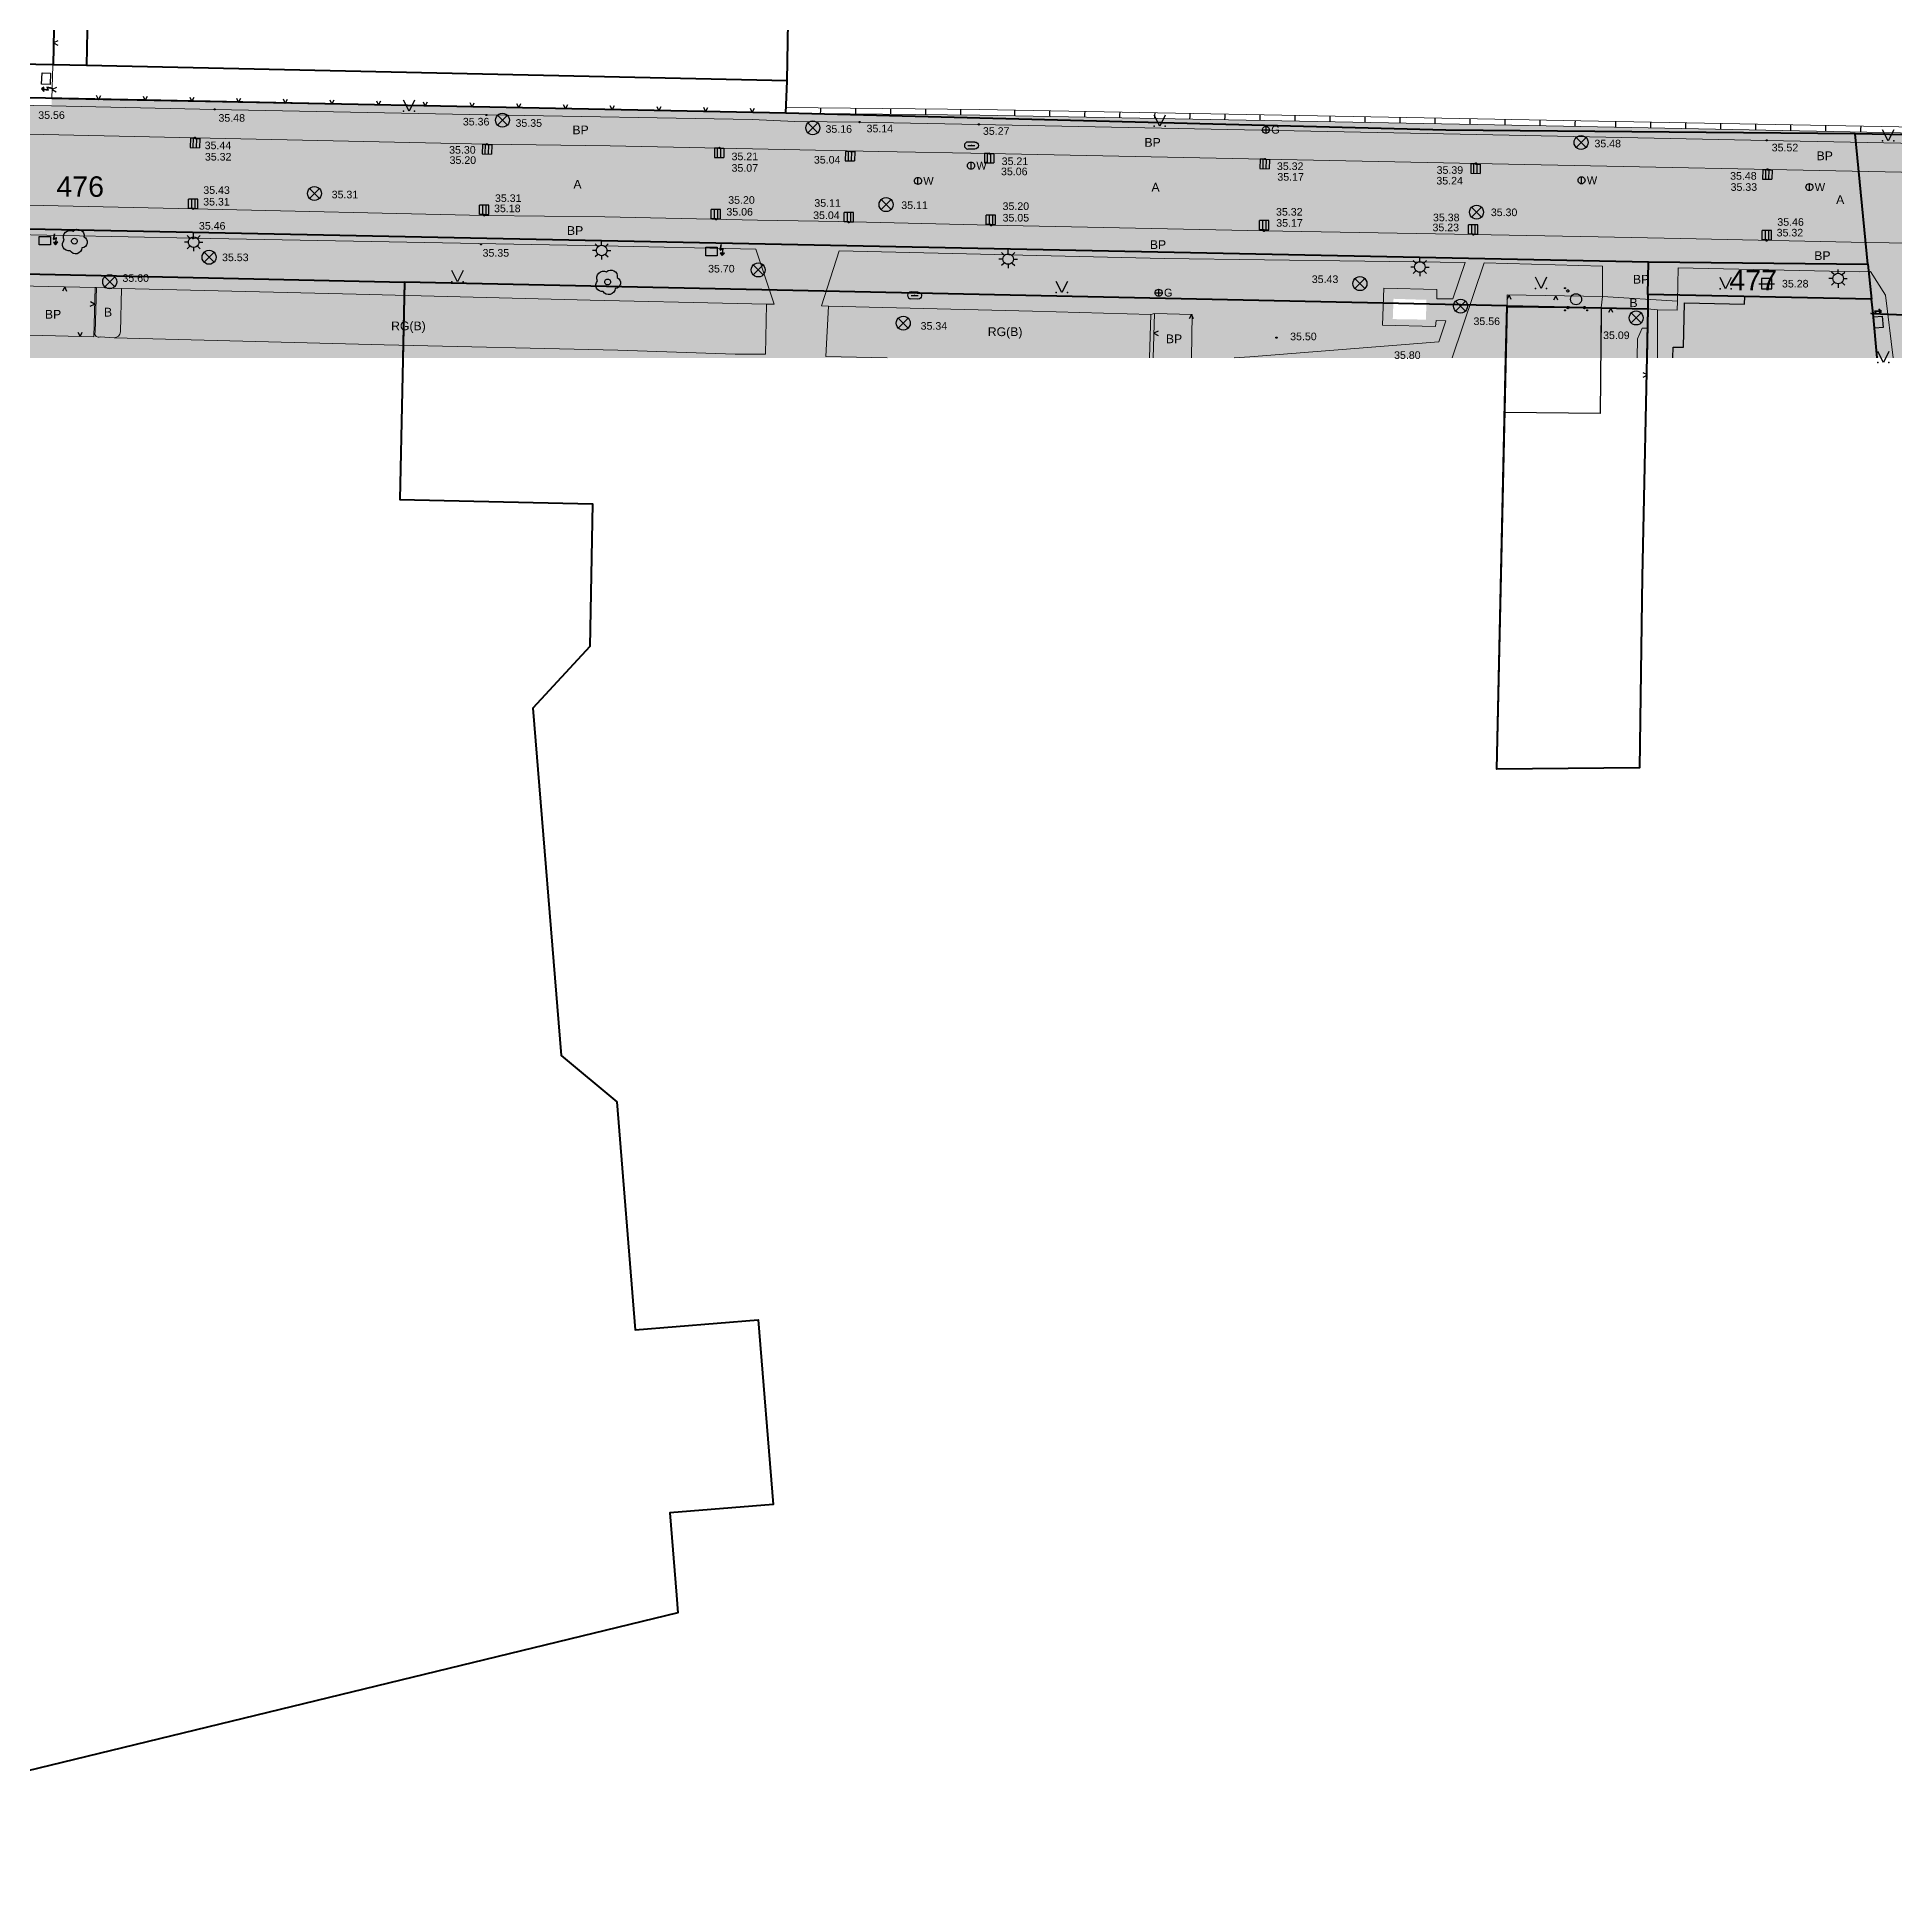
# Model space of a CAD drawing. Header units: metres. Extents: x 363857 to 365179, y 5807840 to 5809004.
# Drawn here: x 364068.1 to 364227.2, y 5807870.2 to 5808027.5 of the extents above; entities that cross this region are included whole.
import ezdxf

# ---------------------------------------------------------------- set-up
doc = ezdxf.new("R2010")
doc.units = ezdxf.units.M
doc.header["$LTSCALE"] = 0.5
doc.linetypes.add('LF11.26', pattern=[0])
doc.linetypes.add('LF11.35', pattern=[0])
doc.layers.get('0').update_dxf_attribs({"color": 1, "linetype": 'CONTINUOUS'})
for name, color, linetype in [('Flurstücksgrenze', 5, 'CONTINUOUS'), ('Stk.Abwasserentsorgung', 1, 'CONTINUOUS'), ('Stk.Befestigungsarten', 1, 'CONTINUOUS'), ('Stk.Beleuchtung', 1, 'CONTINUOUS'), ('Stk.Bordsteine', 1, 'CONTINUOUS'), ('Stk.Bäume', 1, 'CONTINUOUS'), ('Stk.Einfriedungen', 1, 'CONTINUOUS'), ('Stk.Gasversorgung', 1, 'CONTINUOUS'), ('Stk.Gebäude', 202, 'CONTINUOUS'), ('Stk.Geländehöhen', 1, 'CONTINUOUS'), ('Stk.Grünflächen', 1, 'CONTINUOUS'), ('Stk.Stromversorgung', 1, 'CONTINUOUS'), ('Stk.Topografie allgemein', 1, 'CONTINUOUS'), ('Stk.Ver- und Entsorgungsanlagen allgemein', 1, 'CONTINUOUS'), ('Stk.Wasserversorgung', 1, 'CONTINUOUS')]:
    doc.layers.add(name, color=color, linetype=linetype)
doc.styles.add('Arial', font='Arial.ttf')
doc.styles.add('TA  11.0401.0000', font='Arial.ttf')

# ---------------------------------------------------------------- blocks, each defined once
blk = doc.blocks.new('S11..378')
at = {"color": 0, "lineweight": -2}
blk.add_lwpolyline([(-0.025, 0.05), (0, 0), (0.025, 0.05)], dxfattribs=at)
blk = doc.blocks.new('S11..221', base_point=(0, -0.5))
at = {"color": 0, "lineweight": -2}
blk.add_lwpolyline([(0, -0.5), (0, 0), (0, 0.5)], dxfattribs=at)
blk = doc.blocks.new('S11..147', base_point=(0, 0.3))
at = {"color": 0, "lineweight": -2}
for points in [[(-0.0957, 0.3975, -0.5773503), (-0.1043, 0.3975, -0.5773503), (-0.1, 0.405, -0.5773503)], [(-0.0663, 0.37, -0.5773503), (-0.0837, 0.37, -0.5773503), (-0.075, 0.385, -0.5773503)], [(0.0433, 0.275, -0.5773503), (-0.0433, 0.275, -0.5773503), (0, 0.35, -0.5773503)], [(-0.0957, 0.1975, -0.5773503), (-0.1043, 0.1975, -0.5773503), (-0.1, 0.205, -0.5773503)], [(-0.0663, 0.22, -0.5773503), (-0.0837, 0.22, -0.5773503), (-0.075, 0.235, -0.5773503)], [(0.0837, 0.22, -0.5773503), (0.0663, 0.22, -0.5773503), (0.075, 0.235, -0.5773503)], [(0.1043, 0.1975, -0.5773503), (0.0957, 0.1975, -0.5773503), (0.1, 0.205, -0.5773503)]]:
    blk.add_lwpolyline(points, format="xyb", close=True, dxfattribs=at)
blk = doc.blocks.new('S11..146', base_point=(0, 0.25))
at = {"color": 0, "lineweight": -2}
blk.add_lwpolyline([(0.05, 0.35), (0, 0.25), (-0.05, 0.35)], dxfattribs=at)
for p in [(-0.05, 0.25), (0.05, 0.25)]:
    blk.add_point(p, dxfattribs=at)
blk = doc.blocks.new('S11..35')
at = {"color": 0, "lineweight": -2}
blk.add_lwpolyline([(-0.375, 0), (0, 0), (0.375, 0)], dxfattribs=at)
blk.add_lwpolyline([(0.25, 0.25), (-0.25, 0.25), (-0.25, -0.25), (0.25, -0.25)], close=True, dxfattribs=at)
blk = doc.blocks.new('S11..321', base_point=(0, -0.05))
at = {"color": 0, "lineweight": -2}
for points in [[(0, -0.05), (-0.05, -0.05), (-0.05, 0.05)], [(0.05, 0.05), (-0.05, 0.05)], [(-0.0175, 0.05), (-0.0175, -0.05)], [(0, -0.05), (0.05, -0.05), (0.05, 0.05)], [(0.0175, 0.05), (0.0175, -0.05)]]:
    blk.add_lwpolyline(points, dxfattribs=at)
blk = doc.blocks.new('Geländehöhe')
at = {"color": 0, "lineweight": -2}
for points in [[(0.0087, -0.005, -0.5773503), (-0.0087, -0.005, -0.5773503), (0, 0.01, -0.5773503)], [(0.0043, -0.0025, -0.5773503), (-0.0043, -0.0025, -0.5773503), (0, 0.005, -0.5773503)]]:
    blk.add_lwpolyline(points, format="xyb", close=True, dxfattribs=at)
blk = doc.blocks.new('Wasserschieber')
at = {"color": 0, "lineweight": -2}
blk.add_lwpolyline([(0.0346, -0.02, -0.5773503), (-0.0346, -0.02, -0.5773503), (0, 0.04, -0.5773503)], format="xyb", close=True, dxfattribs=at)
blk.add_lwpolyline([(0, -0.04), (0, 0.04)], dxfattribs=at)
at = {"color": 0, "lineweight": -2, "insert": (0.0605, -0.0445), "char_height": 0.09, "attachment_point": 7, "line_spacing_factor": 0.84, "style": 'Arial'}
blk.add_mtext('W', dxfattribs=at)
blk = doc.blocks.new('S11..36')
at = {"color": 0, "lineweight": -2}
blk.add_lwpolyline([(0.065, -0.0375, -0.5773503), (-0.065, -0.0375, -0.5773503), (0, 0.075, -0.5773503)], format="xyb", close=True, dxfattribs=at)
for points in [[(-0.05, 0.05), (0, 0), (-0.05, -0.05)], [(0.05, -0.05), (0, 0), (0.05, 0.05)]]:
    blk.add_lwpolyline(points, dxfattribs=at)
blk = doc.blocks.new('Gasschieber')
at = {"color": 0, "lineweight": -2}
blk.add_lwpolyline([(0.0346, -0.02, -0.5773503), (-0.0346, -0.02, -0.5773503), (0, 0.04, -0.5773503)], format="xyb", close=True, dxfattribs=at)
for points in [[(-0.04, 0), (0.04, 0)], [(0, 0.04), (0, -0.04)]]:
    blk.add_lwpolyline(points, dxfattribs=at)
at = {"color": 0, "lineweight": -2, "insert": (0.0605, -0.0445), "char_height": 0.09, "attachment_point": 7, "line_spacing_factor": 0.84, "style": 'Arial'}
blk.add_mtext('G', dxfattribs=at)
blk = doc.blocks.new('S11..151')
at = {"color": 0, "lineweight": -2}
for points in [[(0.25, 0.25), (-0.25, 0.25, 1), (-0.25, -0.25)], [(0.25, 0.25, -1), (0.25, -0.25), (-0.25, -0.25)]]:
    blk.add_lwpolyline(points, format="xyb", dxfattribs=at)
blk.add_lwpolyline([(-0.25, 0), (0.25, 0)], dxfattribs=at)
blk.add_point((0, 0), dxfattribs=at)
blk = doc.blocks.new('S11..124')
at = {"color": 0, "lineweight": -2}
for points in [[(-0.1, 0), (-0.175, 0)], [(-0.075, 0.075), (-0.125, 0.125)], [(0, 0.1), (0, 0.175)], [(0.075, 0.075), (0.125, 0.125)], [(0.1, 0), (0.175, 0)], [(-0.075, -0.075), (-0.125, -0.125)], [(0, -0.1), (0, -0.175)], [(0.075, -0.075), (0.125, -0.125)]]:
    blk.add_lwpolyline(points, dxfattribs=at)
blk.add_lwpolyline([(0.0866, -0.05, -0.5773503), (-0.0866, -0.05, -0.5773503), (0, 0.1, -0.5773503)], format="xyb", close=True, dxfattribs=at)
blk = doc.blocks.new('Schaltschrank mit Blitz')
at = {"lineweight": -2}
blk.add_hatch(color=0, dxfattribs=at).paths.add_polyline_path([(0.3387, -0.045), (0.2746, -0.1092), (0.2292, -0.0454), (0.2809, -0.0446), (0.2999, 0.064), (0.2234, 0.0322), (0.2487, 0.1804), (0.2546, 0.1802), (0.2297, 0.0388), (0.2999, 0.0713), (0.3064, 0.0709), (0.2876, -0.0448)], flags=0)
at = {"color": 0, "lineweight": -2}
for points in [[(-0.15, 0.1125), (0.15, 0.1125), (0.15, -0.1125), (-0.15, -0.1125)], [(0.2546, 0.1802), (0.2487, 0.1804), (0.2234, 0.0322), (0.2999, 0.064), (0.2809, -0.0446), (0.2292, -0.0454), (0.2746, -0.1092), (0.3387, -0.045), (0.2876, -0.0448), (0.3064, 0.0709), (0.2999, 0.0713), (0.2297, 0.0388)]]:
    blk.add_lwpolyline(points, close=True, dxfattribs=at)
blk = doc.blocks.new('S11..60')
at = {"color": 0, "lineweight": -2}
for points in [[(0.165, 0.075, -0.7675055), (0.13, -0.115, -0.7475991), (-0.075, -0.165, -0.7388858), (-0.175, 0.02, -0.7315501), (-0.02, 0.175, -0.7388858)], [(0.0433, -0.025, -0.5773503), (-0.0433, -0.025, -0.5773503), (0, 0.05, -0.5773503)]]:
    blk.add_lwpolyline(points, format="xyb", close=True, dxfattribs=at)

msp = doc.modelspace()

# ---------------------------------------------------------------- hatches: boundary and pattern name
at = {"layer": 'Stk.Befestigungsarten', "lineweight": 18, "true_color": 0xcdcfbc}
for points in [[(364018.8283, 5808022.0597), (364053.9218, 5808021.9025), (364069.3241, 5808021.5726), (364083.2902, 5808021.2735), (364081.5951, 5808018.8383), (364018.587, 5808020.1765), (364010.5979, 5808020.3307), (364010.6335, 5808022.1766)], [(364140.1629, 5808017.6595), (364117.1502, 5808018.1596), (364106.6062, 5808018.2952), (364081.5951, 5808018.8383), (364083.2902, 5808021.2735), (364106.5701, 5808020.7993), (364129.3172, 5808020.4112), (364132.9768, 5808020.2252), (364138.5227, 5808020.1861)], [(364173.2303, 5808017.026), (364149.631, 5808017.4945), (364140.1629, 5808017.6595), (364138.5227, 5808020.1861), (364148.7337, 5808019.9833), (364191.3861, 5808019.1214), (364191.2987, 5808016.6421)], [(364249.6636, 5808017.9282), (364249.5946, 5808015.4465), (364191.2987, 5808016.6421), (364191.3861, 5808019.1214), (364216.2084, 5808018.6198), (364233.3054, 5808018.2662)], [(364081.45, 5808012.7646), (364081.4431, 5808010.2383), (364025.7133, 5808011.4454, -0.13375556), (364032.8165, 5808013.806), (364034.1981, 5808013.7773)], [(364131.2167, 5808004.595), (364129.6346, 5808009.3124), (364116.5467, 5808009.6013), (364081.4431, 5808010.2383), (364081.45, 5808012.7646), (364106.3828, 5808012.1907), (364116.7, 5808012.0875), (364129.7764, 5808011.7798), (364136.7557, 5808011.6821), (364136.7857, 5808009.1607), (364135.2741, 5808004.4466)], [(364190.3943, 5808008.161), (364164.6053, 5808008.5191), (364136.7857, 5808009.1607), (364136.7557, 5808011.6821), (364149.7906, 5808011.3611), (364173.1441, 5808010.8748), (364191.0839, 5808010.5522), (364191.9976, 5808008.1434)], [(364232.7837, 5808007.2988), (364231.4241, 5808003.9592), (364230.8576, 5808000), (364227.0415, 5808000), (364226.3896, 5808005.3699), (364225.0829, 5808007.3954), (364224.195, 5808007.3632), (364208.6149, 5808007.7105), (364202.135, 5808007.8587), (364191.9976, 5808008.1434), (364191.0839, 5808010.5522), (364201.7617, 5808010.361), (364208.8163, 5808010.2202), (364224.7886, 5808009.8903), (364233.7929, 5808009.7156), (364249.4307, 5808009.3775), (364248.1102, 5808006.8907), (364248.6438, 5808004.4901), (364248.3344, 5808004.485), (364246.2645, 5808004.2277), (364245.9585, 5808004.1854), (364245.8785, 5808006.9313), (364240.2824, 5808007.0115), (364234.2223, 5808007.1961)], [(364202.135, 5808007.8587), (364208.6149, 5808007.7105), (364208.56, 5808004.858), (364202.1421, 5808005.2599)], [(364061.1466, 5808001.8775), (364063.6512, 5808001.8786), (364066.2068, 5808001.8535), (364066.2433, 5808006.1275), (364066.4656, 5808006.1573), (364066.3741, 5808001.9797), (364072.9444, 5808001.793), (364073.051, 5808006.021), (364073.1835, 5808006.017), (364073.0584, 5808002.2005, 0.69127195), (364073.4975, 5808001.788), (364074.6981, 5808001.7112), (364097.8136, 5808001.1148), (364117.8329, 5808000.656), (364127.8783, 5808000.323), (364130.4703, 5808000.3084), (364130.5421, 5808004.6058), (364131.2167, 5808004.595), (364135.2741, 5808004.4466), (364135.853, 5808004.4322), (364135.641, 5808000.1058), (364140.8927, 5808000), (364012.0456, 5808000), (364011.8256, 5808001.1883), (364014.3609, 5808001.2061), (364014.8096, 5808002.6383), (364021.7643, 5808004.2358), (364026.0842, 5808002.8207), (364028.5379, 5808002.6338), (364046.0925, 5808002.2673)], [(364066.4656, 5808006.1573), (364073.051, 5808006.021), (364072.9444, 5808001.793), (364066.3741, 5808001.9797)], [(364074.6981, 5808001.7112, 0.36774632), (364075.2398, 5808002.225), (364075.3216, 5808005.9528), (364095.4198, 5808005.4417), (364115.4447, 5808004.9496), (364128.0339, 5808004.6461), (364130.5421, 5808004.6058), (364130.4703, 5808000.3084), (364127.8783, 5808000.323), (364117.8329, 5808000.656), (364097.8136, 5808001.1148)], [(364153.3195, 5808003.9977), (364163.4777, 5808003.706), (364163.3562, 5808000), (364140.8927, 5808000), (364135.641, 5808000.1058), (364135.853, 5808004.4322)], [(364163.7712, 5808003.7849), (364167.0012, 5808003.7129), (364166.945, 5808000), (364163.6592, 5808000)], [(364202.04, 5808004.274), (364206.0006, 5808004.2097), (364205.999, 5808002.5417), (364205.5321, 5808002.5422), (364205.1372, 5808001.633), (364205.0994, 5808000), (364198.093, 5808000)]]:
    msp.add_hatch(color=9, dxfattribs=at).paths.add_polyline_path(points, flags=0)
at = {"layer": 'Stk.Befestigungsarten', "lineweight": 18}
for points in [[(364081.45, 5808012.7646), (364034.1981, 5808013.7773), (364032.8165, 5808013.806), (364010.4809, 5808014.2702), (364010.5979, 5808020.3307), (364018.587, 5808020.1765), (364081.5951, 5808018.8383)], [(364140.1629, 5808017.6595), (364136.7557, 5808011.6821), (364129.7764, 5808011.7798), (364116.7, 5808012.0875), (364106.3828, 5808012.1907), (364081.45, 5808012.7646), (364081.5951, 5808018.8383), (364106.6062, 5808018.2952), (364117.1502, 5808018.1596)], [(364149.631, 5808017.4945), (364173.2303, 5808017.026), (364191.2987, 5808016.6421), (364191.0839, 5808010.5522), (364173.1441, 5808010.8748), (364149.7906, 5808011.3611), (364136.7557, 5808011.6821), (364140.1629, 5808017.6595)], [(364224.7886, 5808009.8903), (364208.8163, 5808010.2202), (364201.7617, 5808010.361), (364191.0839, 5808010.5522), (364191.2987, 5808016.6421), (364249.5946, 5808015.4465), (364249.4307, 5808009.3775), (364233.7929, 5808009.7156)]]:
    msp.add_hatch(color=9, dxfattribs=at).paths.add_polyline_path(points, flags=0)
at = {"layer": 'Stk.Befestigungsarten', "lineweight": 18, "true_color": 0xcdcfbc}
h = msp.add_hatch(color=9, dxfattribs=at)
h.paths.add_polyline_path([(364163.3562, 5808000), (364163.4777, 5808003.706), (364163.7712, 5808003.7849), (364163.6592, 5808000)], flags=0)
h.paths.add_polyline_path([(364170.6038, 5808000), (364171.9314, 5808000.0812), (364188.1369, 5808001.3696), (364188.715, 5808003.1697), (364187.8923, 5808003.1898), (364187.84, 5808002.6757), (364183.2947, 5808002.7863), (364183.4184, 5808005.9561), (364187.9569, 5808005.8507), (364187.9602, 5808005.0631), (364189.3282, 5808005.0434), (364190.3943, 5808008.161), (364191.9976, 5808008.1434), (364189.2692, 5808000)], flags=0)
h.paths.add_polyline_path([(364184.2486, 5808005.0571), (364184.1844, 5808003.3187), (364187.0302, 5808003.2726), (364187.0617, 5808004.9683)], flags=0)
at = {"layer": 'Stk.Befestigungsarten', "lineweight": 18, "true_color": 0xcccccc}
for points in [[(364073.1835, 5808006.017), (364075.3216, 5808005.9528), (364075.2398, 5808002.225, -0.36774632), (364074.6981, 5808001.7112), (364073.4975, 5808001.788, -0.69127195), (364073.0584, 5808002.2005)], [(364202.04, 5808004.274), (364202.1421, 5808005.2599), (364208.56, 5808004.858), (364208.5447, 5808004.0843), (364206.8524, 5808004.1203), (364206.0006, 5808004.2097)], [(364206.8667, 5808000), (364206.8524, 5808004.1203), (364208.5447, 5808004.0843), (364211.0817, 5808000)]]:
    msp.add_hatch(color=254, dxfattribs=at).paths.add_polyline_path(points, flags=0)
at = {"layer": 'Stk.Gebäude', "lineweight": 18, "true_color": 0xffffff}
for points in [[(364214.338, 5808005.244), (364225.191, 5808005.017), (364225.6628, 5808000), (364208.1757, 5808000), (364208.196, 5808000.924), (364209.081, 5808000.908), (364209.16, 5808004.716), (364214.308, 5808004.6)], [(364193.8746, 5808000), (364193.971, 5808004.359), (364202.04, 5808004.274), (364201.9946, 5808000)]]:
    msp.add_hatch(color=7, dxfattribs=at).paths.add_polyline_path(points, flags=0)
at = {"layer": 'Stk.Gebäude', "lineweight": 18, "true_color": 0xb3b3b3}
for points in [[(364214.338, 5808005.244), (364225.191, 5808005.017), (364225.6628, 5808000), (364208.1757, 5808000), (364208.196, 5808000.924), (364209.081, 5808000.908), (364209.16, 5808004.716), (364214.308, 5808004.6)], [(364193.8746, 5808000), (364193.971, 5808004.359), (364202.04, 5808004.274), (364201.9946, 5808000)]]:
    msp.add_hatch(color=253, dxfattribs=at).paths.add_polyline_path(points, flags=0)
at = {"layer": 'Stk.Grünflächen', "lineweight": 18, "true_color": 0xe0ffd9}
for points in [[(364106.5701, 5808020.7993), (364083.2902, 5808021.2735), (364069.3241, 5808021.5726), (364069.3372, 5808022.185), (364132.189, 5808020.9404), (364132.9768, 5808020.2252), (364129.3172, 5808020.4112)], [(364132.9768, 5808020.2252), (364132.189, 5808020.9404), (364148.8186, 5808020.7763), (364191.4161, 5808019.9718), (364191.3861, 5808019.1214), (364148.7337, 5808019.9833), (364138.5227, 5808020.1861)], [(364249.6636, 5808017.9282), (364233.3054, 5808018.2662), (364216.2084, 5808018.6198), (364191.3861, 5808019.1214), (364191.4161, 5808019.9718), (364200.2766, 5808019.8045), (364233.3863, 5808019.1534), (364249.6889, 5808018.837)], [(364073.051, 5808006.021), (364066.4656, 5808006.1573), (364066.2433, 5808006.1275), (364063.6699, 5808006.1803), (364061.2279, 5808006.2305), (364058.712, 5808006.2821), (364041.1962, 5808006.69), (364026.2318, 5808006.976), (364026.0842, 5808002.8207), (364021.7643, 5808004.2358), (364021.2193, 5808011.5187), (364025.7133, 5808011.4454), (364081.4431, 5808010.2383), (364116.5467, 5808009.6013), (364129.6346, 5808009.3124), (364131.2167, 5808004.595), (364130.5421, 5808004.6058), (364128.0339, 5808004.6461), (364115.4447, 5808004.9496), (364095.4198, 5808005.4417), (364075.3216, 5808005.9528), (364073.1835, 5808006.017)], [(364188.1369, 5808001.3696), (364171.9314, 5808000.0812), (364170.6038, 5808000), (364166.945, 5808000), (364167.0012, 5808003.7129), (364163.7712, 5808003.7849), (364163.4777, 5808003.706), (364153.3195, 5808003.9977), (364135.853, 5808004.4322), (364135.2741, 5808004.4466), (364136.7857, 5808009.1607), (364164.6053, 5808008.5191), (364190.3943, 5808008.161), (364189.3282, 5808005.0434), (364187.9602, 5808005.0631), (364187.9569, 5808005.8507), (364183.4184, 5808005.9561), (364183.2947, 5808002.7863), (364187.84, 5808002.6757), (364187.8923, 5808003.1898), (364188.715, 5808003.1697)], [(364189.2692, 5808000), (364191.9976, 5808008.1434), (364202.135, 5808007.8587), (364202.1421, 5808005.2599), (364193.9922, 5808005.3841), (364193.971, 5808004.359), (364202.04, 5808004.274), (364198.093, 5808000)], [(364211.0817, 5808000), (364208.5447, 5808004.0843), (364208.56, 5808004.858), (364208.6149, 5808007.7105), (364224.195, 5808007.3632), (364225.0829, 5808007.3954), (364226.3896, 5808005.3699), (364227.0415, 5808000)], [(364202.04, 5808004.274), (364193.971, 5808004.359), (364193.9922, 5808005.3841), (364202.1421, 5808005.2599)], [(364205.9965, 5808000), (364205.999, 5808002.5417), (364206.0006, 5808004.2097), (364206.8524, 5808004.1203), (364206.8667, 5808000)], [(364205.0994, 5808000), (364205.1372, 5808001.633), (364205.5321, 5808002.5422), (364205.999, 5808002.5417), (364205.9965, 5808000)]]:
    msp.add_hatch(color=254, dxfattribs=at).paths.add_polyline_path(points, flags=0)

# ---------------------------------------------------------------- linework, layer by layer
at = {"layer": 'Flurstücksgrenze', "color": 7, "linetype": 'Continuous', "lineweight": 40}
for p, q in [((364074.717, 5808158.436), (364072.315, 5808025.04)), ((364072.315, 5808025.04), (364069.458, 5808025.081)), ((364132.321, 5808023.707), (364072.315, 5808025.04)), ((364132.21, 5808020.955), (364000, 5808023.6331)), ((364224.873, 5808008.034), (364223.772, 5808019.17)), ((364019.477, 5808012.032), (364206.085, 5808008.208)), ((364193.974, 5808004.449), (364099.556, 5808006.493)), ((364206.033, 5808005.43), (364206.027, 5808004.187)), ((364225.311, 5808003.799), (364225.191, 5808005.017)), ((364225.6764, 5808000), (364225.311, 5808003.799)), ((364225.311, 5808003.799), (364225.959, 5808003.77)), ((364225.959, 5808003.77), (364232.713, 5808003.466))]:
    msp.add_line(p, q, dxfattribs=at)
for points in [[(364132.21, 5808020.955), (364132.321, 5808023.707), (364134.564, 5808157.01), (364136.917, 5808292.981), (364147.884, 5808294.003), (364196.011, 5808298.049), (364230.506, 5808296.71), (364234.711, 5808279.173), (364235.032, 5808277.919), (364235.137, 5808277.461), (364337.262, 5808282.552), (364336.535, 5808244.45), (364336.478, 5808241.441), (364336.02, 5808203.394), (364332.199, 5808017.055), (364223.772, 5808019.17), (364188.738, 5808019.484), (364132.21, 5808020.955)], [(364060.528, 5808025.264), (364060.82, 5808037.427), (364069.69, 5808037.325), (364069.458, 5808025.081), (364060.528, 5808025.264)], [(364206.033, 5808005.43), (364206.085, 5808008.208), (364224.873, 5808008.034), (364225.191, 5808005.017), (364206.033, 5808005.43)]]:
    msp.add_lwpolyline(points, close=True, dxfattribs=at)
for points in [[(364019.775, 5808008.223), (364082.755, 5808006.856), (364099.556, 5808006.493), (364099.412, 5808000)], [(364020.4433, 5808000), (364019.775, 5808008.223), (364082.755, 5808006.856), (364099.556, 5808006.493), (364099.143, 5807987.868), (364115.652, 5807987.51), (364115.415, 5807975.296), (364110.541, 5807970.018), (364112.957, 5807940.264), (364117.746, 5807936.293), (364119.316, 5807916.78), (364129.833, 5807917.631), (364131.126, 5807901.841), (364122.271, 5807901.125), (364122.843, 5807894.053), (364122.965, 5807892.55), (364030.992, 5807870.206), (364019.775, 5808008.223)], [(364193.098, 5807964.786), (364193.974, 5808004.449), (364206.027, 5808004.187), (364205.54, 5807981.253), (364205.314, 5807964.898), (364193.098, 5807964.786), (364193.8757, 5808000)], [(364193.8757, 5808000), (364193.974, 5808004.449), (364206.027, 5808004.187), (364205.9381, 5808000)]]:
    msp.add_lwpolyline(points, dxfattribs=at)
at = {"layer": 'Stk.Bordsteine', "color": 7, "linetype": 'Continuous', "lineweight": 18}
for p, q in [((364018.587, 5808020.1765, 35.747), (364081.5951, 5808018.8383, 35.435)), ((364081.5951, 5808018.8383, 35.435), (364106.6062, 5808018.2952, 35.304)), ((364117.1502, 5808018.1596, 35.233), (364106.6062, 5808018.2952, 35.304)), ((364140.1629, 5808017.6595, 35.045), (364117.1502, 5808018.1596, 35.233)), ((364149.631, 5808017.4945, 35.21), (364140.1629, 5808017.6595, 35.045)), ((364149.631, 5808017.4945, 35.21), (364173.2303, 5808017.026, 35.322)), ((364191.2987, 5808016.6421, 35.386), (364173.2303, 5808017.026, 35.322)), ((364249.5946, 5808015.4465, 35.425), (364191.2987, 5808016.6421, 35.386)), ((364081.45, 5808012.7646, 35.433), (364034.1981, 5808013.7773)), ((364106.3828, 5808012.1907, 35.307), (364081.45, 5808012.7646, 35.433)), ((364106.3828, 5808012.1907, 35.307), (364116.7, 5808012.0875, 35.24)), ((364116.7, 5808012.0875, 35.24), (364129.7764, 5808011.7798, 35.076)), ((364129.7764, 5808011.7798, 35.076), (364136.7557, 5808011.6821, 35.023)), ((364136.7557, 5808011.6821, 35.023), (364149.7906, 5808011.3611, 35.195)), ((364173.1441, 5808010.8748, 35.319), (364149.7906, 5808011.3611, 35.195)), ((364173.1441, 5808010.8748, 35.319), (364191.0839, 5808010.5522, 35.379)), ((364191.0839, 5808010.5522, 35.379), (364201.7617, 5808010.361, 35.282)), ((364201.7617, 5808010.361, 35.282), (364208.8163, 5808010.2202, 35.32)), ((364208.8163, 5808010.2202, 35.32), (364224.7886, 5808009.8903, 35.346)), ((364224.7886, 5808009.8903, 35.346), (364233.7929, 5808009.7156, 35.325)), ((364225.0829, 5808007.3954, 35.424), (364224.195, 5808007.3632, 35.444)), ((364226.3896, 5808005.3699, 35.413), (364225.0829, 5808007.3954, 35.424)), ((364227.0415, 5808000, 35.247), (364226.3896, 5808005.3699, 35.413))]:
    msp.add_line(p, q, dxfattribs=at)
at = {"layer": 'Stk.Einfriedungen', "color": 7, "linetype": 'LF11.26', "lineweight": 18}
for p, q in [((364070.5576, 5808060.8413), (364069.3372, 5808022.185, 35.616)), ((364069.3372, 5808022.185, 35.616), (364132.189, 5808020.9404, 35.21)), ((364193.9922, 5808005.3841, 35.452), (364193.971, 5808004.359, 35.961)), ((364202.1421, 5808005.2599, 35.217), (364193.9922, 5808005.3841, 35.452)), ((364202.04, 5808004.274, 35.25), (364202.1421, 5808005.2599, 35.217)), ((364163.6592, 5808000, 35.49), (364163.7712, 5808003.7849, 36.582)), ((364205.999, 5808002.5417), (364206.0006, 5808004.2097, 35.15)), ((364208.5447, 5808004.0843), (364206.8524, 5808004.1203, 35.155))]:
    msp.add_line(p, q, dxfattribs=at)
at = {"layer": 'Stk.Einfriedungen', "color": 7, "linetype": 'Continuous', "lineweight": 18}
for p, q in [((364132.1939, 5808021.4404, 35.21), (364148.8258, 5808021.2763, 35.332)), ((364148.8258, 5808021.2763), (364191.4255, 5808020.4717)), ((364191.4255, 5808020.4717), (364200.2862, 5808020.3044)), ((364200.2862, 5808020.3044, 35.532), (364233.3961, 5808019.6533, 35.554))]:
    msp.add_line(p, q, dxfattribs=at)
at = {"layer": 'Stk.Einfriedungen', "color": 7, "linetype": 'LF11.35', "lineweight": 18}
for p, q in [((364132.189, 5808020.9404, 35.21), (364148.8186, 5808020.7763, 35.332)), ((364148.8186, 5808020.7763, 35.332), (364191.4161, 5808019.9718)), ((364191.4161, 5808019.9718), (364200.2766, 5808019.8045, 35.532)), ((364200.2766, 5808019.8045, 35.532), (364233.3863, 5808019.1534, 35.554))]:
    msp.add_line(p, q, dxfattribs=at)
at = {"layer": 'Stk.Einfriedungen', "color": 7, "linetype": 'LF11.26', "lineweight": 18}
msp.add_lwpolyline([(364205.999, 5808002.5417), (364205.9965, 5808000)], dxfattribs=at)
msp.add_polyline3d([(364066.4656, 5808006.1573, 35.476), (364073.051, 5808006.021, 36.473), (364072.9444, 5808001.793, 35.469), (364066.3741, 5808001.9797, 35.48), (364066.4656, 5808006.1573, 35.476)], close=True, dxfattribs=at)
for points in [[(364166.945, 5808000, 35.971), (364167.0012, 5808003.7129, 36.91), (364163.7712, 5808003.7849, 36.582)], [(364206.8524, 5808004.1203, 35.155), (364206.0006, 5808004.2097, 35.15), (364202.04, 5808004.274, 35.25)]]:
    msp.add_polyline3d(points, dxfattribs=at)
at = {"layer": 'Stk.Gebäude', "color": 7, "linetype": 'Continuous', "lineweight": 25}
for points in [[(364208.1757, 5808000), (364208.196, 5808000.924), (364209.081, 5808000.908), (364209.16, 5808004.716), (364214.308, 5808004.6), (364214.338, 5808005.244)], [(364214.338, 5808005.244), (364225.191, 5808005.017), (364225.6628, 5808000)], [(364193.771, 5807995.32), (364193.971, 5808004.359), (364202.04, 5808004.274), (364201.944, 5807995.233), (364193.771, 5807995.32), (364193.8746, 5808000)], [(364193.8746, 5808000), (364193.971, 5808004.359), (364202.04, 5808004.274), (364201.9946, 5808000)]]:
    msp.add_lwpolyline(points, dxfattribs=at)
at = {"layer": 'Stk.Topografie allgemein', "color": 7, "linetype": 'Continuous', "lineweight": 9}
for p, q in [((364069.3241, 5808021.5726), (364053.9218, 5808021.9025, 35.641)), ((364083.2902, 5808021.2735, 35.479), (364069.3241, 5808021.5726)), ((364083.2902, 5808021.2735, 35.479), (364106.5701, 5808020.7993, 35.364)), ((364106.5701, 5808020.7993, 35.364), (364129.3172, 5808020.4112, 35.254)), ((364129.3172, 5808020.4112, 35.254), (364132.9768, 5808020.2252, 35.15)), ((364132.9768, 5808020.2252, 35.15), (364138.5227, 5808020.1861, 35.142)), ((364138.5227, 5808020.1861, 35.142), (364148.7337, 5808019.9833, 35.273)), ((364191.3861, 5808019.1214), (364148.7337, 5808019.9833, 35.273)), ((364216.2084, 5808018.6198, 35.516), (364191.3861, 5808019.1214)), ((364233.3054, 5808018.2662, 35.516), (364216.2084, 5808018.6198, 35.516)), ((364025.7133, 5808011.4454, 35.636), (364081.4431, 5808010.2383, 35.464)), ((364081.4431, 5808010.2383, 35.464), (364116.5467, 5808009.6013, 35.3)), ((364116.5467, 5808009.6013, 35.3), (364129.6346, 5808009.3124, 35.149)), ((364131.2167, 5808004.595, 35.319), (364129.6346, 5808009.3124, 35.149)), ((364189.2692, 5808000, 35.819), (364191.9976, 5808008.1434, 35.438)), ((364191.9976, 5808008.1434, 35.438), (364202.135, 5808007.8587, 35.389)), ((364202.1421, 5808005.2599, 35.217), (364202.135, 5808007.8587, 35.389)), ((364208.6149, 5808007.7105), (364208.56, 5808004.858, 35.235)), ((364224.195, 5808007.3632, 35.444), (364208.6149, 5808007.7105)), ((364073.051, 5808006.021, 36.473), (364073.1835, 5808006.017)), ((364073.1835, 5808006.017), (364073.0584, 5808002.2005, 35.559)), ((364073.1835, 5808006.017), (364075.3216, 5808005.9528, 35.588)), ((364130.5421, 5808004.6058), (364131.2167, 5808004.595, 35.319)), ((364135.641, 5808000.1058, 35.306), (364135.853, 5808004.4322)), ((364163.4777, 5808003.706, 36.483), (364163.3562, 5808000, 35.461)), ((364193.971, 5808004.359, 35.961), (364202.04, 5808004.274, 35.25)), ((364206.8667, 5808000), (364206.8524, 5808004.1203, 35.155)), ((364074.6981, 5808001.7112, 35.455), (364073.4975, 5808001.788, 35.462)), ((364140.8927, 5808000, 35.312), (364135.641, 5808000.1058, 35.306))]:
    msp.add_line(p, q, dxfattribs=at)
for points in [[(364163.7712, 5808003.7849), (364163.4777, 5808003.706), (364153.3195, 5808003.9977), (364135.853, 5808004.4322), (364135.2741, 5808004.4466), (364136.7857, 5808009.1607), (364164.6053, 5808008.5191), (364190.3943, 5808008.161), (364189.3282, 5808005.0434), (364187.9602, 5808005.0631), (364187.9569, 5808005.8507), (364183.4184, 5808005.9561), (364183.2947, 5808002.7863), (364187.84, 5808002.6757), (364187.8923, 5808003.1898), (364188.715, 5808003.1697), (364188.1369, 5808001.3696)], [(364202.1421, 5808005.2599), (364208.56, 5808004.858), (364208.5447, 5808004.0843)], [(364205.0994, 5808000), (364205.1372, 5808001.633), (364205.5321, 5808002.5422), (364205.999, 5808002.5417)]]:
    msp.add_lwpolyline(points, dxfattribs=at)
msp.add_lwpolyline([(364074.6981, 5808001.7112, 0.36774632), (364075.2398, 5808002.225), (364075.3216, 5808005.9528), (364095.4198, 5808005.4417), (364115.4447, 5808004.9496), (364128.0339, 5808004.6461), (364130.5421, 5808004.6058), (364130.4703, 5808000.3084), (364127.8783, 5808000.323), (364117.8329, 5808000.656), (364097.8136, 5808001.1148), (364074.6981, 5808001.7112)], format="xyb", close=True, dxfattribs=at)
msp.add_polyline3d([(364188.1369, 5808001.3696, 35.69), (364171.9314, 5808000.0812, 35.482), (364170.6038, 5808000, 35.597)], dxfattribs=at)
msp.add_arc((364073.3558, 5808002.0772, 35.511), 0.322, 157.479057, 296.099126, dxfattribs=at)

# ---------------------------------------------------------------- block references
at = {"layer": 'Stk.Abwasserentsorgung', "color": 7, "xscale": 8, "yscale": 8}
for p, rotation in [((364081.6132, 5808018.7936, 35.317), 178.78), ((364106.6265, 5808018.2544, 35.195), 178.863), ((364126.5023, 5808017.9485, 35.073), 178.863), ((364137.7148, 5808017.6711, 35.043), 178.863), ((364149.625, 5808017.4948, 35.057), 178.863), ((364173.2282, 5808016.9981, 35.174), 178.775), ((364191.2758, 5808016.595, 35.235), 178.775), ((364216.2758, 5808016.0994, 35.331), 178.775)]:
    msp.add_blockref('S11..321', p, dxfattribs=dict(at, rotation=rotation))
at = {"layer": 'Stk.Abwasserentsorgung', "color": 7}
for name, p, xscale, yscale in [('S11..321', (364081.4505, 5808012.8006, 35.31), 8, 8), ('S11..321', (364106.373, 5808012.2691, 35.183), 8, 8), ('S11..321', (364126.2148, 5808011.9146, 35.065), 8, 8), ('S11..321', (364137.5909, 5808011.6494, 35.044), 8, 8), ('S11..321', (364149.7734, 5808011.4288, 35.054), 8, 8), ('S11..321', (364173.1602, 5808010.9501, 35.172), 8, 8), ('S11..321', (364191.0787, 5808010.5944, 35.232), 8, 8), ('S11..321', (364216.2098, 5808010.0974, 35.319), 8, 8), ('S11..35', (364216.195, 5808006.3436, 35.276), 1.79, 1.79)]:
    msp.add_blockref(name, p, dxfattribs=dict(at, xscale=xscale, yscale=yscale))
at = {"layer": 'Stk.Beleuchtung', "color": 7, "xscale": 4.5, "yscale": 4.5}
for p in [(364081.4926, 5808009.91, 35.455), (364116.432, 5808009.1988, 35.294), (364151.246, 5808008.458, 35.263), (364186.504, 5808007.7781, 38.118), (364222.323, 5808006.788, 35.471)]:
    msp.add_blockref('S11..124', p, dxfattribs=at)
at = {"layer": 'Stk.Bäume', "color": 7, "xscale": 4.95, "yscale": 4.95}
for p in [(364071.2815, 5808009.9897, 35.559), (364116.9461, 5808006.5012, 35.499)]:
    msp.add_blockref('S11..60', p, dxfattribs=at)
at = {"layer": 'Stk.Einfriedungen', "color": 7}
for name, p, xscale, yscale, rotation in [('S11..378', (364069.4881, 5808026.9641), 7.5, 7.5, 268.192), ('S11..378', (364069.3619, 5808022.9661), 7.5, 7.5, 268.192), ('S11..378', (364073.3364, 5808022.1058, 35.59), 7.5, 7.5, 358.8659999999999), ('S11..378', (364077.3356, 5808022.0266, 35.564), 7.5, 7.5, 358.8659999999999), ('S11..378', (364081.3348, 5808021.9474, 35.538), 7.5, 7.5, 358.8659999999999), ('S11..378', (364085.3341, 5808021.8682, 35.513), 7.5, 7.5, 358.8659999999999), ('S11..378', (364089.3333, 5808021.789, 35.487), 7.5, 7.5, 358.8659999999999), ('S11..378', (364093.3325, 5808021.7098, 35.461), 7.5, 7.5, 358.8659999999999), ('S11..378', (364097.3317, 5808021.6306, 35.435), 7.5, 7.5, 358.8659999999999), ('S11..378', (364101.3309, 5808021.5515, 35.409), 7.5, 7.5, 358.8659999999999), ('S11..378', (364105.3301, 5808021.4723, 35.383), 7.5, 7.5, 358.8659999999999), ('S11..378', (364109.3294, 5808021.3931, 35.358), 7.5, 7.5, 358.8659999999999), ('S11..378', (364113.3286, 5808021.3139, 35.332), 7.5, 7.5, 358.8659999999999), ('S11..378', (364117.3278, 5808021.2347, 35.306), 7.5, 7.5, 358.8659999999999), ('S11..378', (364121.327, 5808021.1555, 35.28), 7.5, 7.5, 358.8659999999999), ('S11..378', (364125.3262, 5808021.0763, 35.254), 7.5, 7.5, 358.8659999999999), ('S11..378', (364129.3254, 5808020.9971, 35.228), 7.5, 7.5, 358.8659999999999), ('S11..221', (364135.1889, 5808020.9108, 35.232), 0.5, 0.5, 359.435), ('S11..221', (364138.1887, 5808020.8812, 35.254), 0.5, 0.5, 359.435), ('S11..221', (364141.1886, 5808020.8516, 35.276), 0.5, 0.5, 359.435), ('S11..221', (364144.1884, 5808020.822, 35.298), 0.5, 0.5, 359.435), ('S11..221', (364147.1883, 5808020.7924, 35.32), 0.5, 0.5, 359.435), ('S11..221', (364151.8181, 5808020.7196), 0.5, 0.5, 358.918), ('S11..221', (364154.8175, 5808020.663), 0.5, 0.5, 358.918), ('S11..221', (364157.817, 5808020.6064), 0.5, 0.5, 358.918), ('S11..221', (364160.8165, 5808020.5497), 0.5, 0.5, 358.918), ('S11..221', (364163.8159, 5808020.4931), 0.5, 0.5, 358.918), ('S11..221', (364166.8154, 5808020.4364), 0.5, 0.5, 358.918), ('S11..221', (364169.8149, 5808020.3798), 0.5, 0.5, 358.918), ('S11..221', (364172.8143, 5808020.3231), 0.5, 0.5, 358.918), ('S11..221', (364175.8138, 5808020.2665), 0.5, 0.5, 358.918), ('S11..221', (364178.8132, 5808020.2098), 0.5, 0.5, 358.918), ('S11..221', (364181.8127, 5808020.1532), 0.5, 0.5, 358.918), ('S11..221', (364184.8122, 5808020.0965), 0.5, 0.5, 358.918), ('S11..221', (364187.8116, 5808020.0399), 0.5, 0.5, 358.918), ('S11..221', (364190.8111, 5808019.9832), 0.5, 0.5, 358.918), ('S11..221', (364193.8106, 5808019.9266), 0.5, 0.5, 358.918), ('S11..221', (364196.81, 5808019.87), 0.5, 0.5, 358.918), ('S11..221', (364199.8095, 5808019.8133), 0.5, 0.5, 358.918), ('S11..221', (364203.276, 5808019.7455, 35.534), 0.5, 0.5, 358.873), ('S11..221', (364206.2754, 5808019.6865, 35.536), 0.5, 0.5, 358.873), ('S11..221', (364209.2749, 5808019.6276, 35.538), 0.5, 0.5, 358.873), ('S11..221', (364212.2743, 5808019.5686, 35.54), 0.5, 0.5, 358.873), ('S11..221', (364215.2737, 5808019.5096, 35.542), 0.5, 0.5, 358.873), ('S11..221', (364218.2731, 5808019.4506, 35.544), 0.5, 0.5, 358.873), ('S11..221', (364221.2725, 5808019.3916, 35.546), 0.5, 0.5, 358.873), ('S11..221', (364224.272, 5808019.3326, 35.548), 0.5, 0.5, 358.873), ('S11..378', (364070.4647, 5808006.0745, 36.081), 7.5, 7.5, 178.814), ('S11..378', (364194.143, 5808005.3818, 35.448), 7.5, 7.5, 179.127), ('S11..378', (364198.1426, 5808005.3208, 35.332), 7.5, 7.5, 179.127), ('S11..378', (364073.0154, 5808004.6083, 36.138), 7.5, 7.5, 88.556), ('S11..378', (364166.9386, 5808003.7143, 36.904), 7.5, 7.5, 178.723), ('S11..378', (364202.8575, 5808004.2607, 35.229), 7.5, 7.5, 179.07), ('S11..378', (364071.761, 5808001.8266, 35.471), 7.5, 7.5, 358.372), ('S11..378', (364163.7214, 5808002.1009, 36.096), 7.5, 7.5, 268.3050000000001), ('S11..378', (364205.9951, 5807998.5417), 7.5, 7.5, 89.94400000000002)]:
    msp.add_blockref(name, p, dxfattribs=dict(at, xscale=xscale, yscale=yscale, rotation=rotation))
at = {"layer": 'Stk.Gasversorgung', "color": 7, "xscale": 7.5, "yscale": 7.5}
for p in [(364173.3159, 5808019.522, 35.383), (364164.1335, 5808005.5709, 35.48)]:
    msp.add_blockref('Gasschieber', p, dxfattribs=at)
at = {"layer": 'Stk.Geländehöhen', "color": 7, "xscale": 5, "yscale": 5}
for p in [(364083.2902, 5808021.2735, 35.479), (364106.5701, 5808020.7993, 35.364), (364138.5227, 5808020.1861, 35.142), (364148.7337, 5808019.9833, 35.273), (364081.5951, 5808018.8383, 35.435), (364106.6062, 5808018.2952, 35.304), (364126.5226, 5808017.9806, 35.211), (364216.2084, 5808018.6198, 35.516), (364149.631, 5808017.4945, 35.21), (364173.2303, 5808017.026, 35.322), (364191.2987, 5808016.6421, 35.386), (364216.2751, 5808016.1304, 35.479), (364081.45, 5808012.7646, 35.433), (364106.3828, 5808012.1907, 35.307), (364126.2399, 5808011.8696, 35.205), (364137.5933, 5808011.6103, 35.111), (364081.4431, 5808010.2383, 35.464), (364149.7906, 5808011.3611, 35.195), (364173.1441, 5808010.8748, 35.319), (364191.0839, 5808010.5522, 35.379), (364216.1942, 5808010.035, 35.46), (364106.1011, 5808009.7198, 35.346), (364174.2254, 5808001.733, 35.502)]:
    msp.add_blockref('Geländehöhe', p, dxfattribs=at)
at = {"layer": 'Stk.Grünflächen', "color": 7}
for name, p, xscale, yscale in [('S11..146', (364099.9375, 5808021.1198), 9.53, 9.53), ('S11..146', (364164.2245, 5808019.8281), 9.53, 9.53), ('S11..146', (364226.6127, 5808018.5821), 9.53, 9.53), ('S11..146', (364104.0926, 5808006.514), 9.53, 9.53), ('S11..146', (364196.8798, 5808005.9448), 9.53, 9.53), ('S11..146', (364212.6892, 5808005.9212), 9.53, 9.53), ('S11..146', (364155.8451, 5808005.5972), 9.53, 9.53), ('S11..147', (364199.8793, 5808005.0186), 9.5, 9.5), ('S11..146', (364226.2013, 5807999.6046), 9.53, 9.53)]:
    msp.add_blockref(name, p, dxfattribs=dict(at, xscale=xscale, yscale=yscale))
at = {"layer": 'Stk.Stromversorgung', "color": 7, "xscale": 3.25, "yscale": 3.25}
for p, rotation in [((364068.8536, 5808023.9132, 35.911), 267.593), ((364225.7801, 5808003.0604, 35.255), 95.625)]:
    msp.add_blockref('Schaltschrank mit Blitz', p, dxfattribs=dict(at, rotation=rotation))
for p in [(364068.7549, 5808010.0386, 35.497), (364125.8494, 5808009.114, 35.258)]:
    msp.add_blockref('Schaltschrank mit Blitz', p, dxfattribs=at)
at = {"layer": 'Stk.Ver- und Entsorgungsanlagen allgemein', "color": 7, "xscale": 8, "yscale": 8}
for p in [(364107.9393, 5808020.3502, 35.353), (364134.5168, 5808019.695, 35.159), (364200.311, 5808018.4403, 35.483), (364091.8378, 5808014.0734, 35.308), (364140.792, 5808013.1205, 35.106), (364191.3578, 5808012.474, 35.297), (364082.8146, 5808008.6143, 35.534), (364074.3025, 5808006.5184, 35.596), (364129.8416, 5808007.5278, 35.705), (364181.3678, 5808006.3564, 35.429), (364142.2621, 5808002.9718, 35.335), (364189.9882, 5808004.4306, 35.556), (364205.0272, 5808003.4187, 35.092)]:
    msp.add_blockref('S11..36', p, dxfattribs=at)
at = {"layer": 'Stk.Wasserversorgung', "color": 7}
for name, p, xscale, yscale in [('S11..151', (364148.0955, 5808018.1807, 35.202), 1.2, 1.2), ('Wasserschieber', (364148.0659, 5808016.4548, 35.088), 7.5, 7.5), ('Wasserschieber', (364143.5229, 5808015.1505, 35.113), 7.5, 7.5), ('Wasserschieber', (364200.3477, 5808015.2027, 35.321), 7.5, 7.5), ('Wasserschieber', (364219.8636, 5808014.6166, 35.381), 7.5, 7.5)]:
    msp.add_blockref(name, p, dxfattribs=dict(at, xscale=xscale, yscale=yscale))
at = {"layer": 'Stk.Wasserversorgung', "color": 7, "xscale": 1.2, "yscale": 1.2, "rotation": 357.6229999999999}
msp.add_blockref('S11..151', (364143.236, 5808005.3378, 35.445), dxfattribs=at)

# ---------------------------------------------------------------- texts
at = {"layer": 'Flurstücksgrenze', "color": 7, "lineweight": 35, "char_height": 1.75, "attachment_point": 7, "line_spacing_factor": 0.84, "style": 'TA  11.0401.0000'}
for s, insert in [('476', (364069.7382, 5808013.768)), ('477', (364213.0072, 5808005.772))]:
    msp.add_mtext(s, dxfattribs=dict(at, insert=insert))
at = {"layer": 'Stk.Befestigungsarten', "color": 7, "lineweight": 18, "char_height": 0.75, "attachment_point": 7, "line_spacing_factor": 0.84, "style": 'TA  11.0401.0000'}
for s, insert in [('BP', (364113.9273, 5808019.143)), ('BP', (364162.9164, 5808018.0695)), ('BP', (364220.4775, 5808016.9239)), ('A', (364114.0141, 5808014.4829)), ('A', (364163.5171, 5808014.2365)), ('A', (364222.1499, 5808013.1718)), ('BP', (364113.4627, 5808010.5271)), ('BP', (364163.3792, 5808009.3198)), ('BP', (364220.2786, 5808008.3748)), ('BP', (364204.752, 5808006.3553)), ('BP', (364068.752, 5808003.3553)), ('B', (364073.816, 5808003.5379)), ('B', (364204.4513, 5808004.3436)), ('RG(B)', (364098.4004, 5808002.137)), ('RG(B)', (364149.5004, 5808001.637)), ('BP', (364164.752, 5808001.2553))]:
    msp.add_mtext(s, dxfattribs=dict(at, insert=insert))
at = {"layer": 'Stk.Geländehöhen', "color": 7, "lineweight": 18, "char_height": 0.65, "attachment_point": 7, "line_spacing_factor": 0.84, "style": 'TA  11.0401.0000'}
for s, insert in [('35.56', (364068.185, 5808020.4493, 35.563)), ('35.48', (364083.619, 5808020.2083, 35.479)), ('35.36', (364104.5484, 5808019.8896, 35.364)), ('35.35', (364109.0553, 5808019.7729, 35.353)), ('35.16', (364135.6039, 5808019.2625, 35.159)), ('35.14', (364139.1198, 5808019.3008, 35.142)), ('35.27', (364149.0853, 5808019.0873, 35.273)), ('35.44', (364082.4361, 5808017.857, 35.435)), ('35.30', (364103.372, 5808017.474, 35.304)), ('35.48', (364201.456, 5808018.0164, 35.483)), ('35.52', (364216.6343, 5808017.6714, 35.516)), ('35.32', (364082.4558, 5808016.8852, 35.317)), ('35.20', (364103.4106, 5808016.5991, 35.195)), ('35.21', (364127.5579, 5808016.9124, 35.211)), ('35.07', (364127.5579, 5808015.9283, 35.073)), ('35.04', (364134.6102, 5808016.6277, 35.043)), ('35.06', (364150.6322, 5808015.6271, 35.057)), ('35.21', (364150.6906, 5808016.501, 35.21)), ('35.32', (364174.263, 5808016.0747, 35.322)), ('35.39', (364187.9369, 5808015.7481, 35.386)), ('35.43', (364082.3195, 5808014.0295, 35.433)), ('35.17', (364174.3015, 5808015.1614, 35.174)), ('35.24', (364187.9175, 5808014.8351, 35.235)), ('35.48', (364213.0749, 5808015.2441, 35.479)), ('35.33', (364213.1143, 5808014.2922, 35.331)), ('35.31', (364082.3099, 5808013.0351, 35.31)), ('35.31', (364093.3126, 5808013.6495, 35.308)), ('35.18', (364107.2192, 5808012.4638, 35.183)), ('35.31', (364107.2971, 5808013.3382, 35.307)), ('35.20', (364127.2731, 5808013.1823, 35.205)), ('35.11', (364134.6477, 5808012.9261, 35.111)), ('35.11', (364142.092, 5808012.7353, 35.106)), ('35.20', (364150.7684, 5808012.6545, 35.195)), ('35.46', (364081.9448, 5808010.9711, 35.464)), ('35.06', (364127.1174, 5808012.1723, 35.065)), ('35.04', (364134.5452, 5808011.8771, 35.044)), ('35.05', (364150.7685, 5808011.6636, 35.054)), ('35.32', (364174.1854, 5808012.1702, 35.319)), ('35.17', (364174.2046, 5808011.2185, 35.172)), ('35.23', (364187.5873, 5808010.8333, 35.232)), ('35.38', (364187.6266, 5808011.688, 35.379)), ('35.30', (364192.5806, 5808012.1274, 35.297)), ('35.46', (364217.1156, 5808011.2999, 35.46)), ('35.32', (364217.058, 5808010.3876, 35.319)), ('35.53', (364083.9256, 5808008.2713, 35.534)), ('35.35', (364106.2358, 5808008.6546, 35.346)), ('35.60', (364075.395, 5808006.5)), ('35.70', (364125.55, 5808007.3)), ('35.43', (364177.25, 5808006.4)), ('35.28', (364217.5149, 5808006.0169, 35.276)), ('35.34', (364143.75, 5808002.4)), ('35.50', (364175.395, 5808001.5)), ('35.56', (364191.095, 5808002.8)), ('35.09', (364202.195, 5808001.6)), ('35.80', (364184.295, 5807999.9))]:
    msp.add_mtext(s, dxfattribs=dict(at, insert=insert))

doc.saveas('drawing.dxf')
